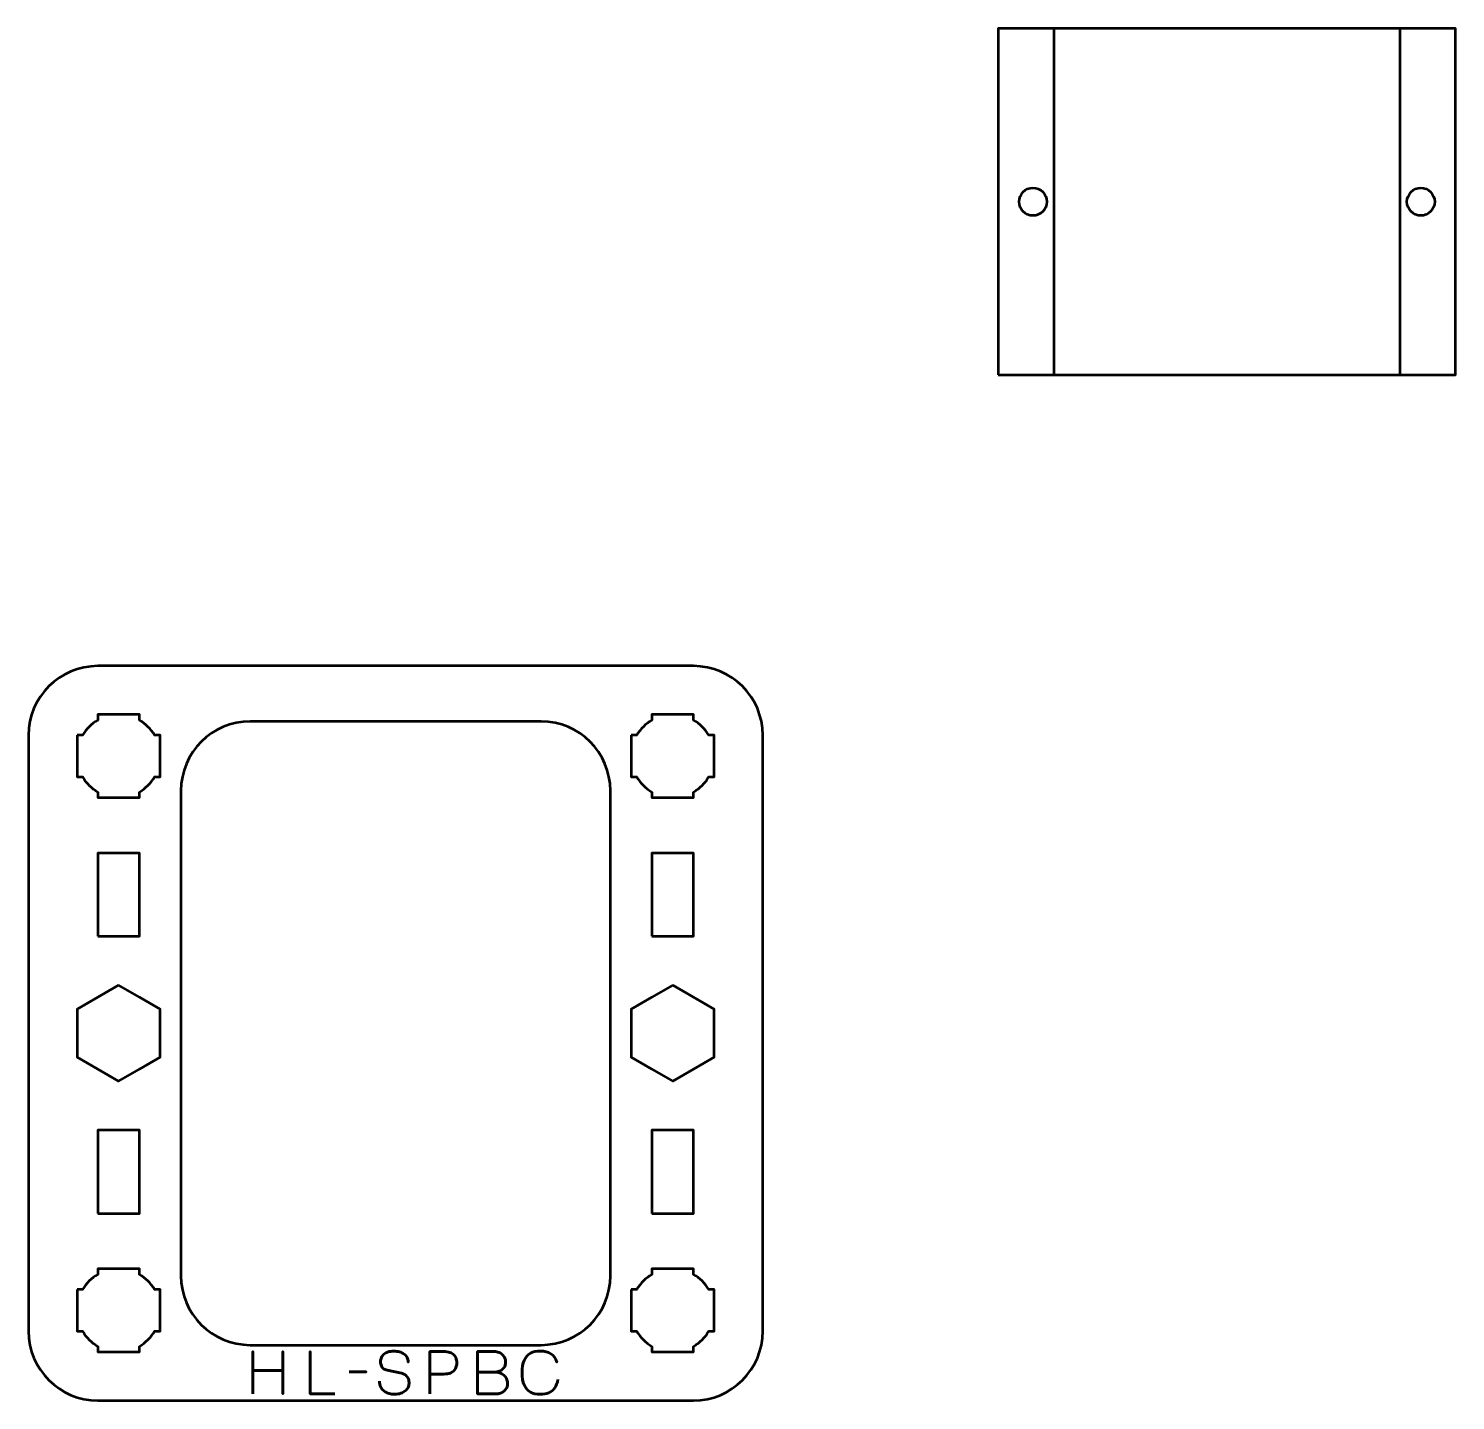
# Model space of a CAD drawing. Header units: centimetres. Extents: x -33.1 to -7.8, y -17.5 to -7.6.
# Drawn here: x -33.15 to -22.85, y -17.5 to -7.6 of the extents above; entities that cross this region are included whole.
import ezdxf

# ---------------------------------------------------------------- set-up
doc = ezdxf.new("R2010")
doc.units = ezdxf.units.CM
doc.header["$MEASUREMENT"] = 0
doc.layers.add('Layer 1', color=7, linetype='Continuous')

msp = doc.modelspace()

# ---------------------------------------------------------------- linework, layer by layer
at = {"layer": 'Layer 1', "color": 4, "lineweight": 53}
for points in [[(-26.15, -10.1), (-22.85, -10.1), (-22.85, -7.6), (-26.15, -7.6), (-26.15, -10.1)], [(-25.75, -10.1), (-23.25, -10.1), (-23.25, -7.6), (-25.75, -7.6), (-25.75, -10.1)]]:
    msp.add_lwpolyline(points, close=True, dxfattribs=at)
at = {"layer": 'Layer 1', "lineweight": 53}
for points in [[(-32.65, -14.15), (-32.35, -14.15), (-32.35, -13.55), (-32.65, -13.55), (-32.65, -14.15)], [(-28.65, -14.15), (-28.35, -14.15), (-28.35, -13.55), (-28.65, -13.55), (-28.65, -14.15)], [(-32.65, -16.15), (-32.35, -16.15), (-32.35, -15.55), (-32.65, -15.55), (-32.65, -16.15)], [(-28.65, -16.15), (-28.35, -16.15), (-28.35, -15.55), (-28.65, -15.55), (-28.65, -16.15)]]:
    msp.add_lwpolyline(points, close=True, dxfattribs=at)
at = {"layer": 'Layer 1', "color": 4, "lineweight": 53}
for centre in [(-25.9, -8.85), (-23.1, -8.85)]:
    msp.add_ellipse(centre, major_axis=(0, 0.1), ratio=1, dxfattribs=at)
at = {"layer": 'Layer 1', "lineweight": 53}
for points, knots in [([(-33.15, -17), (-33.15, -17), (-33.15, -12.7), (-33.15, -12.7), (-33.15, -12.7), (-33.15, -12.42391), (-32.92609, -12.2), (-32.65, -12.2), (-32.65, -12.2), (-32.65, -12.2), (-28.35, -12.2), (-28.35, -12.2), (-28.35, -12.2), (-28.07391, -12.2), (-27.85, -12.42391), (-27.85, -12.7), (-27.85, -12.7), (-27.85, -12.7), (-27.85, -17), (-27.85, -17), (-27.85, -17), (-27.85, -17.27609), (-28.07391, -17.5), (-28.35, -17.5), (-28.35, -17.5), (-28.35, -17.5), (-32.65, -17.5), (-32.65, -17.5), (-32.65, -17.5), (-32.92609, -17.5), (-33.15, -17.27609), (-33.15, -17)], [0, 0, 0, 0, 0.125, 0.125, 0.125, 0.125, 0.25, 0.25, 0.25, 0.25, 0.375, 0.375, 0.375, 0.375, 0.5, 0.5, 0.5, 0.5, 0.625, 0.625, 0.625, 0.625, 0.75, 0.75, 0.75, 0.75, 0.875, 0.875, 0.875, 0.875, 1, 1, 1, 1]), ([(-32.8, -12.7), (-32.8, -12.7), (-32.75985, -12.7), (-32.75985, -12.7), (-32.75985, -12.7), (-32.7335, -12.65447), (-32.69553, -12.6165), (-32.65, -12.59015), (-32.65, -12.59015), (-32.65, -12.59015), (-32.65, -12.55), (-32.65, -12.55), (-32.65, -12.55), (-32.65, -12.55), (-32.5, -12.55), (-32.5, -12.55), (-32.5, -12.55), (-32.5, -12.55), (-32.35, -12.55), (-32.35, -12.55), (-32.35, -12.55), (-32.35, -12.55), (-32.35, -12.59015), (-32.35, -12.59015), (-32.35, -12.59015), (-32.30447, -12.6165), (-32.2665, -12.65447), (-32.24015, -12.7), (-32.24015, -12.7), (-32.24015, -12.7), (-32.2, -12.7), (-32.2, -12.7), (-32.2, -12.7), (-32.2, -12.7), (-32.2, -12.85), (-32.2, -12.85), (-32.2, -12.85), (-32.2, -12.85), (-32.2, -13), (-32.2, -13), (-32.2, -13), (-32.2, -13), (-32.24015, -13), (-32.24015, -13), (-32.24015, -13), (-32.2665, -13.04553), (-32.30447, -13.0835), (-32.35, -13.10985), (-32.35, -13.10985), (-32.35, -13.10985), (-32.35, -13.15), (-32.35, -13.15), (-32.35, -13.15), (-32.35, -13.15), (-32.5, -13.15), (-32.5, -13.15), (-32.5, -13.15), (-32.5, -13.15), (-32.65, -13.15), (-32.65, -13.15), (-32.65, -13.15), (-32.65, -13.15), (-32.65, -13.10985), (-32.65, -13.10985), (-32.65, -13.10985), (-32.69553, -13.0835), (-32.7335, -13.04553), (-32.75985, -13), (-32.75985, -13), (-32.75985, -13), (-32.8, -13), (-32.8, -13), (-32.8, -13), (-32.8, -13), (-32.8, -12.85), (-32.8, -12.85), (-32.8, -12.85), (-32.8, -12.85), (-32.8, -12.7), (-32.8, -12.7)], [0, 0, 0, 0, 0.05, 0.05, 0.05, 0.05, 0.1, 0.1, 0.1, 0.1, 0.15, 0.15, 0.15, 0.15, 0.2, 0.2, 0.2, 0.2, 0.25, 0.25, 0.25, 0.25, 0.3, 0.3, 0.3, 0.3, 0.35, 0.35, 0.35, 0.35, 0.4, 0.4, 0.4, 0.4, 0.45, 0.45, 0.45, 0.45, 0.5, 0.5, 0.5, 0.5, 0.55, 0.55, 0.55, 0.55, 0.6, 0.6, 0.6, 0.6, 0.65, 0.65, 0.65, 0.65, 0.7, 0.7, 0.7, 0.7, 0.75, 0.75, 0.75, 0.75, 0.8, 0.8, 0.8, 0.8, 0.85, 0.85, 0.85, 0.85, 0.9, 0.9, 0.9, 0.9, 0.95, 0.95, 0.95, 0.95, 1, 1, 1, 1]), ([(-28.8, -12.7), (-28.8, -12.7), (-28.75985, -12.7), (-28.75985, -12.7), (-28.75985, -12.7), (-28.7335, -12.65447), (-28.69553, -12.6165), (-28.65, -12.59015), (-28.65, -12.59015), (-28.65, -12.59015), (-28.65, -12.55), (-28.65, -12.55), (-28.65, -12.55), (-28.65, -12.55), (-28.5, -12.55), (-28.5, -12.55), (-28.5, -12.55), (-28.5, -12.55), (-28.35, -12.55), (-28.35, -12.55), (-28.35, -12.55), (-28.35, -12.55), (-28.35, -12.59015), (-28.35, -12.59015), (-28.35, -12.59015), (-28.30447, -12.6165), (-28.2665, -12.65447), (-28.24015, -12.7), (-28.24015, -12.7), (-28.24015, -12.7), (-28.2, -12.7), (-28.2, -12.7), (-28.2, -12.7), (-28.2, -12.7), (-28.2, -12.85), (-28.2, -12.85), (-28.2, -12.85), (-28.2, -12.85), (-28.2, -13), (-28.2, -13), (-28.2, -13), (-28.2, -13), (-28.24015, -13), (-28.24015, -13), (-28.24015, -13), (-28.2665, -13.04553), (-28.30447, -13.0835), (-28.35, -13.10985), (-28.35, -13.10985), (-28.35, -13.10985), (-28.35, -13.15), (-28.35, -13.15), (-28.35, -13.15), (-28.35, -13.15), (-28.5, -13.15), (-28.5, -13.15), (-28.5, -13.15), (-28.5, -13.15), (-28.65, -13.15), (-28.65, -13.15), (-28.65, -13.15), (-28.65, -13.15), (-28.65, -13.10985), (-28.65, -13.10985), (-28.65, -13.10985), (-28.69553, -13.0835), (-28.7335, -13.04553), (-28.75985, -13), (-28.75985, -13), (-28.75985, -13), (-28.8, -13), (-28.8, -13), (-28.8, -13), (-28.8, -13), (-28.8, -12.85), (-28.8, -12.85), (-28.8, -12.85), (-28.8, -12.85), (-28.8, -12.7), (-28.8, -12.7)], [0, 0, 0, 0, 0.05, 0.05, 0.05, 0.05, 0.1, 0.1, 0.1, 0.1, 0.15, 0.15, 0.15, 0.15, 0.2, 0.2, 0.2, 0.2, 0.25, 0.25, 0.25, 0.25, 0.3, 0.3, 0.3, 0.3, 0.35, 0.35, 0.35, 0.35, 0.4, 0.4, 0.4, 0.4, 0.45, 0.45, 0.45, 0.45, 0.5, 0.5, 0.5, 0.5, 0.55, 0.55, 0.55, 0.55, 0.6, 0.6, 0.6, 0.6, 0.65, 0.65, 0.65, 0.65, 0.7, 0.7, 0.7, 0.7, 0.75, 0.75, 0.75, 0.75, 0.8, 0.8, 0.8, 0.8, 0.85, 0.85, 0.85, 0.85, 0.9, 0.9, 0.9, 0.9, 0.95, 0.95, 0.95, 0.95, 1, 1, 1, 1]), ([(-32.05, -16.6), (-32.05, -16.6), (-32.05, -13.1), (-32.05, -13.1), (-32.05, -13.1), (-32.05, -12.82391), (-31.82609, -12.6), (-31.55, -12.6), (-31.55, -12.6), (-31.55, -12.6), (-29.45, -12.6), (-29.45, -12.6), (-29.45, -12.6), (-29.17391, -12.6), (-28.95, -12.82391), (-28.95, -13.1), (-28.95, -13.1), (-28.95, -13.1), (-28.95, -16.6), (-28.95, -16.6), (-28.95, -16.6), (-28.95, -16.87609), (-29.17391, -17.1), (-29.45, -17.1), (-29.45, -17.1), (-29.45, -17.1), (-31.55, -17.1), (-31.55, -17.1), (-31.55, -17.1), (-31.82609, -17.1), (-32.05, -16.87609), (-32.05, -16.6)], [0, 0, 0, 0, 0.125, 0.125, 0.125, 0.125, 0.25, 0.25, 0.25, 0.25, 0.375, 0.375, 0.375, 0.375, 0.5, 0.5, 0.5, 0.5, 0.625, 0.625, 0.625, 0.625, 0.75, 0.75, 0.75, 0.75, 0.875, 0.875, 0.875, 0.875, 1, 1, 1, 1]), ([(-32.5, -14.50359), (-32.5, -14.50359), (-32.35, -14.59019), (-32.35, -14.59019), (-32.35, -14.59019), (-32.35, -14.59019), (-32.2, -14.67679), (-32.2, -14.67679), (-32.2, -14.67679), (-32.2, -14.67679), (-32.2, -14.85), (-32.2, -14.85), (-32.2, -14.85), (-32.2, -14.85), (-32.2, -15.02321), (-32.2, -15.02321), (-32.2, -15.02321), (-32.2, -15.02321), (-32.35, -15.10981), (-32.35, -15.10981), (-32.35, -15.10981), (-32.35, -15.10981), (-32.5, -15.19641), (-32.5, -15.19641), (-32.5, -15.19641), (-32.5, -15.19641), (-32.65, -15.10981), (-32.65, -15.10981), (-32.65, -15.10981), (-32.65, -15.10981), (-32.8, -15.02321), (-32.8, -15.02321), (-32.8, -15.02321), (-32.8, -15.02321), (-32.8, -14.85), (-32.8, -14.85), (-32.8, -14.85), (-32.8, -14.85), (-32.8, -14.67679), (-32.8, -14.67679), (-32.8, -14.67679), (-32.8, -14.67679), (-32.65, -14.59019), (-32.65, -14.59019), (-32.65, -14.59019), (-32.65, -14.59019), (-32.5, -14.50359), (-32.5, -14.50359)], [0, 0, 0, 0, 0.08333333, 0.08333333, 0.08333333, 0.08333333, 0.16666667, 0.16666667, 0.16666667, 0.16666667, 0.25, 0.25, 0.25, 0.25, 0.33333333, 0.33333333, 0.33333333, 0.33333333, 0.41666667, 0.41666667, 0.41666667, 0.41666667, 0.5, 0.5, 0.5, 0.5, 0.58333333, 0.58333333, 0.58333333, 0.58333333, 0.66666667, 0.66666667, 0.66666667, 0.66666667, 0.75, 0.75, 0.75, 0.75, 0.83333333, 0.83333333, 0.83333333, 0.83333333, 0.91666667, 0.91666667, 0.91666667, 0.91666667, 1, 1, 1, 1]), ([(-28.5, -14.50359), (-28.5, -14.50359), (-28.35, -14.59019), (-28.35, -14.59019), (-28.35, -14.59019), (-28.35, -14.59019), (-28.2, -14.67679), (-28.2, -14.67679), (-28.2, -14.67679), (-28.2, -14.67679), (-28.2, -14.85), (-28.2, -14.85), (-28.2, -14.85), (-28.2, -14.85), (-28.2, -15.02321), (-28.2, -15.02321), (-28.2, -15.02321), (-28.2, -15.02321), (-28.35, -15.10981), (-28.35, -15.10981), (-28.35, -15.10981), (-28.35, -15.10981), (-28.5, -15.19641), (-28.5, -15.19641), (-28.5, -15.19641), (-28.5, -15.19641), (-28.65, -15.10981), (-28.65, -15.10981), (-28.65, -15.10981), (-28.65, -15.10981), (-28.8, -15.02321), (-28.8, -15.02321), (-28.8, -15.02321), (-28.8, -15.02321), (-28.8, -14.85), (-28.8, -14.85), (-28.8, -14.85), (-28.8, -14.85), (-28.8, -14.67679), (-28.8, -14.67679), (-28.8, -14.67679), (-28.8, -14.67679), (-28.65, -14.59019), (-28.65, -14.59019), (-28.65, -14.59019), (-28.65, -14.59019), (-28.5, -14.50359), (-28.5, -14.50359)], [0, 0, 0, 0, 0.08333333, 0.08333333, 0.08333333, 0.08333333, 0.16666667, 0.16666667, 0.16666667, 0.16666667, 0.25, 0.25, 0.25, 0.25, 0.33333333, 0.33333333, 0.33333333, 0.33333333, 0.41666667, 0.41666667, 0.41666667, 0.41666667, 0.5, 0.5, 0.5, 0.5, 0.58333333, 0.58333333, 0.58333333, 0.58333333, 0.66666667, 0.66666667, 0.66666667, 0.66666667, 0.75, 0.75, 0.75, 0.75, 0.83333333, 0.83333333, 0.83333333, 0.83333333, 0.91666667, 0.91666667, 0.91666667, 0.91666667, 1, 1, 1, 1]), ([(-32.8, -16.7), (-32.8, -16.7), (-32.75985, -16.7), (-32.75985, -16.7), (-32.75985, -16.7), (-32.7335, -16.65447), (-32.69553, -16.6165), (-32.65, -16.59015), (-32.65, -16.59015), (-32.65, -16.59015), (-32.65, -16.55), (-32.65, -16.55), (-32.65, -16.55), (-32.65, -16.55), (-32.5, -16.55), (-32.5, -16.55), (-32.5, -16.55), (-32.5, -16.55), (-32.35, -16.55), (-32.35, -16.55), (-32.35, -16.55), (-32.35, -16.55), (-32.35, -16.59015), (-32.35, -16.59015), (-32.35, -16.59015), (-32.30447, -16.6165), (-32.2665, -16.65447), (-32.24015, -16.7), (-32.24015, -16.7), (-32.24015, -16.7), (-32.2, -16.7), (-32.2, -16.7), (-32.2, -16.7), (-32.2, -16.7), (-32.2, -16.85), (-32.2, -16.85), (-32.2, -16.85), (-32.2, -16.85), (-32.2, -17), (-32.2, -17), (-32.2, -17), (-32.2, -17), (-32.24015, -17), (-32.24015, -17), (-32.24015, -17), (-32.2665, -17.04553), (-32.30447, -17.0835), (-32.35, -17.10985), (-32.35, -17.10985), (-32.35, -17.10985), (-32.35, -17.15), (-32.35, -17.15), (-32.35, -17.15), (-32.35, -17.15), (-32.5, -17.15), (-32.5, -17.15), (-32.5, -17.15), (-32.5, -17.15), (-32.65, -17.15), (-32.65, -17.15), (-32.65, -17.15), (-32.65, -17.15), (-32.65, -17.10985), (-32.65, -17.10985), (-32.65, -17.10985), (-32.69553, -17.0835), (-32.7335, -17.04553), (-32.75985, -17), (-32.75985, -17), (-32.75985, -17), (-32.8, -17), (-32.8, -17), (-32.8, -17), (-32.8, -17), (-32.8, -16.85), (-32.8, -16.85), (-32.8, -16.85), (-32.8, -16.85), (-32.8, -16.7), (-32.8, -16.7)], [0, 0, 0, 0, 0.05, 0.05, 0.05, 0.05, 0.1, 0.1, 0.1, 0.1, 0.15, 0.15, 0.15, 0.15, 0.2, 0.2, 0.2, 0.2, 0.25, 0.25, 0.25, 0.25, 0.3, 0.3, 0.3, 0.3, 0.35, 0.35, 0.35, 0.35, 0.4, 0.4, 0.4, 0.4, 0.45, 0.45, 0.45, 0.45, 0.5, 0.5, 0.5, 0.5, 0.55, 0.55, 0.55, 0.55, 0.6, 0.6, 0.6, 0.6, 0.65, 0.65, 0.65, 0.65, 0.7, 0.7, 0.7, 0.7, 0.75, 0.75, 0.75, 0.75, 0.8, 0.8, 0.8, 0.8, 0.85, 0.85, 0.85, 0.85, 0.9, 0.9, 0.9, 0.9, 0.95, 0.95, 0.95, 0.95, 1, 1, 1, 1]), ([(-28.8, -16.7), (-28.8, -16.7), (-28.75985, -16.7), (-28.75985, -16.7), (-28.75985, -16.7), (-28.7335, -16.65447), (-28.69553, -16.6165), (-28.65, -16.59015), (-28.65, -16.59015), (-28.65, -16.59015), (-28.65, -16.55), (-28.65, -16.55), (-28.65, -16.55), (-28.65, -16.55), (-28.5, -16.55), (-28.5, -16.55), (-28.5, -16.55), (-28.5, -16.55), (-28.35, -16.55), (-28.35, -16.55), (-28.35, -16.55), (-28.35, -16.55), (-28.35, -16.59015), (-28.35, -16.59015), (-28.35, -16.59015), (-28.30447, -16.6165), (-28.2665, -16.65447), (-28.24015, -16.7), (-28.24015, -16.7), (-28.24015, -16.7), (-28.2, -16.7), (-28.2, -16.7), (-28.2, -16.7), (-28.2, -16.7), (-28.2, -16.85), (-28.2, -16.85), (-28.2, -16.85), (-28.2, -16.85), (-28.2, -17), (-28.2, -17), (-28.2, -17), (-28.2, -17), (-28.24015, -17), (-28.24015, -17), (-28.24015, -17), (-28.2665, -17.04553), (-28.30447, -17.0835), (-28.35, -17.10985), (-28.35, -17.10985), (-28.35, -17.10985), (-28.35, -17.15), (-28.35, -17.15), (-28.35, -17.15), (-28.35, -17.15), (-28.5, -17.15), (-28.5, -17.15), (-28.5, -17.15), (-28.5, -17.15), (-28.65, -17.15), (-28.65, -17.15), (-28.65, -17.15), (-28.65, -17.15), (-28.65, -17.10985), (-28.65, -17.10985), (-28.65, -17.10985), (-28.69553, -17.0835), (-28.7335, -17.04553), (-28.75985, -17), (-28.75985, -17), (-28.75985, -17), (-28.8, -17), (-28.8, -17), (-28.8, -17), (-28.8, -17), (-28.8, -16.85), (-28.8, -16.85), (-28.8, -16.85), (-28.8, -16.85), (-28.8, -16.7), (-28.8, -16.7)], [0, 0, 0, 0, 0.05, 0.05, 0.05, 0.05, 0.1, 0.1, 0.1, 0.1, 0.15, 0.15, 0.15, 0.15, 0.2, 0.2, 0.2, 0.2, 0.25, 0.25, 0.25, 0.25, 0.3, 0.3, 0.3, 0.3, 0.35, 0.35, 0.35, 0.35, 0.4, 0.4, 0.4, 0.4, 0.45, 0.45, 0.45, 0.45, 0.5, 0.5, 0.5, 0.5, 0.55, 0.55, 0.55, 0.55, 0.6, 0.6, 0.6, 0.6, 0.65, 0.65, 0.65, 0.65, 0.7, 0.7, 0.7, 0.7, 0.75, 0.75, 0.75, 0.75, 0.8, 0.8, 0.8, 0.8, 0.85, 0.85, 0.85, 0.85, 0.9, 0.9, 0.9, 0.9, 0.95, 0.95, 0.95, 0.95, 1, 1, 1, 1])]:
    msp.add_open_spline(points, degree=3, knots=knots, dxfattribs=at)
at = {"layer": 'Layer 1', "color": 5, "lineweight": 53}
for points, knots in [([(-31.52996, -17.45244), (-31.52996, -17.45244), (-31.52996, -17.28353), (-31.52996, -17.28353), (-31.52996, -17.28353), (-31.52996, -17.28353), (-31.31449, -17.28353), (-31.31449, -17.28353), (-31.31449, -17.28353), (-31.31449, -17.28353), (-31.31449, -17.45244), (-31.31449, -17.45244), (-31.31449, -17.45244), (-31.31449, -17.45244), (-31.31449, -17.14764), (-31.31449, -17.14764), (-31.31449, -17.14764), (-31.31449, -17.14764), (-31.31449, -17.28353), (-31.31449, -17.28353), (-31.31449, -17.28353), (-31.31449, -17.28353), (-31.52996, -17.28353), (-31.52996, -17.28353), (-31.52996, -17.28353), (-31.52996, -17.28353), (-31.52996, -17.14764), (-31.52996, -17.14764), (-31.52996, -17.14764), (-31.52996, -17.14764), (-31.52996, -17.45244), (-31.52996, -17.45244)], [0, 0, 0, 0, 0.125, 0.125, 0.125, 0.125, 0.25, 0.25, 0.25, 0.25, 0.375, 0.375, 0.375, 0.375, 0.5, 0.5, 0.5, 0.5, 0.625, 0.625, 0.625, 0.625, 0.75, 0.75, 0.75, 0.75, 0.875, 0.875, 0.875, 0.875, 1, 1, 1, 1]), ([(-30.93857, -17.45244), (-30.93857, -17.45244), (-31.11679, -17.45244), (-31.11679, -17.45244), (-31.11679, -17.45244), (-31.11679, -17.45244), (-31.11679, -17.14722), (-31.11679, -17.14722), (-31.11679, -17.14722), (-31.11679, -17.14722), (-31.11679, -17.45244), (-31.11679, -17.45244), (-31.11679, -17.45244), (-31.11679, -17.45244), (-30.93857, -17.45244), (-30.93857, -17.45244)], [0, 0, 0, 0, 0.25, 0.25, 0.25, 0.25, 0.5, 0.5, 0.5, 0.5, 0.75, 0.75, 0.75, 0.75, 1, 1, 1, 1]), ([(-30.61642, -17.36015), (-30.61628, -17.37702), (-30.61332, -17.39148), (-30.60739, -17.40355), (-30.60739, -17.40355), (-30.60153, -17.41554), (-30.59335, -17.42535), (-30.58305, -17.43297), (-30.58305, -17.43297), (-30.57268, -17.44052), (-30.56075, -17.44609), (-30.54728, -17.44969), (-30.54728, -17.44969), (-30.53387, -17.45322), (-30.51948, -17.45498), (-30.50424, -17.45498), (-30.50424, -17.45498), (-30.48886, -17.45491), (-30.47503, -17.45265), (-30.46268, -17.44835), (-30.46268, -17.44835), (-30.4504, -17.44404), (-30.43989, -17.43826), (-30.43107, -17.43099), (-30.43107, -17.43099), (-30.42232, -17.42372), (-30.41555, -17.41561), (-30.41075, -17.40658), (-30.41075, -17.40658), (-30.40595, -17.39755), (-30.40341, -17.38831), (-30.40306, -17.37878), (-30.40306, -17.37878), (-30.40264, -17.36629), (-30.40447, -17.35486), (-30.40849, -17.34456), (-30.40849, -17.34456), (-30.41252, -17.33426), (-30.41873, -17.32565), (-30.42712, -17.3186), (-30.42712, -17.3186), (-30.43545, -17.31154), (-30.44596, -17.3066), (-30.45852, -17.30385), (-30.45852, -17.30385), (-30.45852, -17.30385), (-30.56223, -17.28141), (-30.56223, -17.28141), (-30.56223, -17.28141), (-30.57197, -17.27937), (-30.58037, -17.27591), (-30.58728, -17.27111), (-30.58728, -17.27111), (-30.5942, -17.26625), (-30.59956, -17.25954), (-30.60323, -17.25093), (-30.60323, -17.25093), (-30.6069, -17.2424), (-30.6088, -17.23153), (-30.6088, -17.21834), (-30.6088, -17.21834), (-30.6088, -17.20832), (-30.60675, -17.19887), (-30.60259, -17.18998), (-30.60259, -17.18998), (-30.5985, -17.18109), (-30.59243, -17.17325), (-30.58446, -17.16634), (-30.58446, -17.16634), (-30.57649, -17.1595), (-30.56661, -17.15413), (-30.5549, -17.15025), (-30.5549, -17.15025), (-30.54311, -17.1463), (-30.52964, -17.14433), (-30.5144, -17.14426), (-30.5144, -17.14426), (-30.49909, -17.14426), (-30.48505, -17.14602), (-30.47221, -17.14955), (-30.47221, -17.14955), (-30.45944, -17.15308), (-30.44836, -17.15816), (-30.43905, -17.16493), (-30.43905, -17.16493), (-30.42973, -17.1717), (-30.42254, -17.18003), (-30.4176, -17.18976), (-30.4176, -17.18976), (-30.41266, -17.19957), (-30.41033, -17.21079), (-30.41068, -17.22342), (-30.41068, -17.22342), (-30.41033, -17.21079), (-30.41266, -17.19957), (-30.4176, -17.18976), (-30.4176, -17.18976), (-30.42254, -17.18003), (-30.42973, -17.1717), (-30.43905, -17.16493), (-30.43905, -17.16493), (-30.44836, -17.15816), (-30.45944, -17.15308), (-30.47221, -17.14955), (-30.47221, -17.14955), (-30.48505, -17.14602), (-30.49909, -17.14426), (-30.5144, -17.14426), (-30.5144, -17.14426), (-30.52964, -17.14433), (-30.54311, -17.1463), (-30.5549, -17.15025), (-30.5549, -17.15025), (-30.56661, -17.15413), (-30.57649, -17.1595), (-30.58446, -17.16634), (-30.58446, -17.16634), (-30.59243, -17.17325), (-30.5985, -17.18109), (-30.60259, -17.18998), (-30.60259, -17.18998), (-30.60675, -17.19887), (-30.6088, -17.20832), (-30.6088, -17.21834), (-30.6088, -17.21834), (-30.6088, -17.23153), (-30.60697, -17.2424), (-30.60344, -17.25086), (-30.60344, -17.25086), (-30.59984, -17.2594), (-30.59455, -17.26603), (-30.58763, -17.2709), (-30.58763, -17.2709), (-30.58072, -17.2757), (-30.57225, -17.27923), (-30.56223, -17.28141), (-30.56223, -17.28141), (-30.56223, -17.28141), (-30.45852, -17.30385), (-30.45852, -17.30385), (-30.45852, -17.30385), (-30.44568, -17.3066), (-30.43509, -17.31154), (-30.42677, -17.3186), (-30.42677, -17.3186), (-30.41837, -17.32565), (-30.41223, -17.33426), (-30.40828, -17.34456), (-30.40828, -17.34456), (-30.4044, -17.35486), (-30.40264, -17.36629), (-30.40306, -17.37878), (-30.40306, -17.37878), (-30.40341, -17.38831), (-30.40595, -17.39755), (-30.41075, -17.40658), (-30.41075, -17.40658), (-30.41555, -17.41561), (-30.42232, -17.42372), (-30.43107, -17.43099), (-30.43107, -17.43099), (-30.43989, -17.43826), (-30.4504, -17.44404), (-30.46268, -17.44835), (-30.46268, -17.44835), (-30.47503, -17.45265), (-30.48886, -17.45491), (-30.50424, -17.45498), (-30.50424, -17.45498), (-30.51948, -17.45498), (-30.53387, -17.45322), (-30.54728, -17.44969), (-30.54728, -17.44969), (-30.56075, -17.44609), (-30.57268, -17.44052), (-30.58305, -17.43297), (-30.58305, -17.43297), (-30.59335, -17.42535), (-30.60153, -17.41554), (-30.60739, -17.40355), (-30.60739, -17.40355), (-30.61332, -17.39148), (-30.61628, -17.37702), (-30.61642, -17.36015)], [0, 0, 0, 0, 0.02173913, 0.02173913, 0.02173913, 0.02173913, 0.04347826, 0.04347826, 0.04347826, 0.04347826, 0.06521739, 0.06521739, 0.06521739, 0.06521739, 0.08695652, 0.08695652, 0.08695652, 0.08695652, 0.10869565, 0.10869565, 0.10869565, 0.10869565, 0.13043478, 0.13043478, 0.13043478, 0.13043478, 0.15217391, 0.15217391, 0.15217391, 0.15217391, 0.17391304, 0.17391304, 0.17391304, 0.17391304, 0.19565217, 0.19565217, 0.19565217, 0.19565217, 0.2173913, 0.2173913, 0.2173913, 0.2173913, 0.23913043, 0.23913043, 0.23913043, 0.23913043, 0.26086957, 0.26086957, 0.26086957, 0.26086957, 0.2826087, 0.2826087, 0.2826087, 0.2826087, 0.30434783, 0.30434783, 0.30434783, 0.30434783, 0.32608696, 0.32608696, 0.32608696, 0.32608696, 0.34782609, 0.34782609, 0.34782609, 0.34782609, 0.36956522, 0.36956522, 0.36956522, 0.36956522, 0.39130435, 0.39130435, 0.39130435, 0.39130435, 0.41304348, 0.41304348, 0.41304348, 0.41304348, 0.43478261, 0.43478261, 0.43478261, 0.43478261, 0.45652174, 0.45652174, 0.45652174, 0.45652174, 0.47826087, 0.47826087, 0.47826087, 0.47826087, 0.5, 0.5, 0.5, 0.5, 0.52173913, 0.52173913, 0.52173913, 0.52173913, 0.54347826, 0.54347826, 0.54347826, 0.54347826, 0.56521739, 0.56521739, 0.56521739, 0.56521739, 0.58695652, 0.58695652, 0.58695652, 0.58695652, 0.60869565, 0.60869565, 0.60869565, 0.60869565, 0.63043478, 0.63043478, 0.63043478, 0.63043478, 0.65217391, 0.65217391, 0.65217391, 0.65217391, 0.67391304, 0.67391304, 0.67391304, 0.67391304, 0.69565217, 0.69565217, 0.69565217, 0.69565217, 0.7173913, 0.7173913, 0.7173913, 0.7173913, 0.73913043, 0.73913043, 0.73913043, 0.73913043, 0.76086957, 0.76086957, 0.76086957, 0.76086957, 0.7826087, 0.7826087, 0.7826087, 0.7826087, 0.80434783, 0.80434783, 0.80434783, 0.80434783, 0.82608696, 0.82608696, 0.82608696, 0.82608696, 0.84782609, 0.84782609, 0.84782609, 0.84782609, 0.86956522, 0.86956522, 0.86956522, 0.86956522, 0.89130435, 0.89130435, 0.89130435, 0.89130435, 0.91304348, 0.91304348, 0.91304348, 0.91304348, 0.93478261, 0.93478261, 0.93478261, 0.93478261, 0.95652174, 0.95652174, 0.95652174, 0.95652174, 0.97826087, 0.97826087, 0.97826087, 0.97826087, 1, 1, 1, 1]), ([(-30.25447, -17.45244), (-30.25447, -17.45244), (-30.25447, -17.14722), (-30.25447, -17.14722), (-30.25447, -17.14722), (-30.25447, -17.14722), (-30.1571, -17.14722), (-30.1571, -17.14722), (-30.1571, -17.14722), (-30.13763, -17.14729), (-30.12162, -17.14948), (-30.10899, -17.15371), (-30.10899, -17.15371), (-30.09643, -17.15787), (-30.08655, -17.16366), (-30.07942, -17.171), (-30.07942, -17.171), (-30.0723, -17.17826), (-30.06722, -17.18659), (-30.06411, -17.19597), (-30.06411, -17.19597), (-30.06108, -17.20536), (-30.05932, -17.21516), (-30.05889, -17.22554), (-30.05889, -17.22554), (-30.0584, -17.23591), (-30.0596, -17.24607), (-30.06242, -17.25594), (-30.06242, -17.25594), (-30.06531, -17.26582), (-30.07018, -17.27478), (-30.07717, -17.28283), (-30.07717, -17.28283), (-30.08408, -17.29087), (-30.09346, -17.29729), (-30.10525, -17.30202), (-30.10525, -17.30202), (-30.11703, -17.30681), (-30.13163, -17.30921), (-30.14906, -17.30935), (-30.14906, -17.30935), (-30.14906, -17.30935), (-30.25447, -17.30935), (-30.25447, -17.30935), (-30.25447, -17.30935), (-30.25447, -17.30935), (-30.14906, -17.30935), (-30.14906, -17.30935), (-30.14906, -17.30935), (-30.13199, -17.30921), (-30.11752, -17.30681), (-30.10581, -17.30202), (-30.10581, -17.30202), (-30.09403, -17.29729), (-30.08464, -17.29087), (-30.07759, -17.28283), (-30.07759, -17.28283), (-30.0706, -17.27478), (-30.06559, -17.26582), (-30.06263, -17.25594), (-30.06263, -17.25594), (-30.05967, -17.24607), (-30.0584, -17.23591), (-30.05889, -17.22554), (-30.05889, -17.22554), (-30.05932, -17.21516), (-30.06108, -17.20536), (-30.06425, -17.19597), (-30.06425, -17.19597), (-30.06736, -17.18659), (-30.07258, -17.17826), (-30.07971, -17.171), (-30.07971, -17.171), (-30.0869, -17.16366), (-30.09678, -17.15787), (-30.10934, -17.15371), (-30.10934, -17.15371), (-30.12197, -17.14948), (-30.13784, -17.14729), (-30.1571, -17.14722), (-30.1571, -17.14722), (-30.1571, -17.14722), (-30.25447, -17.14722), (-30.25447, -17.14722), (-30.25447, -17.14722), (-30.25447, -17.14722), (-30.25447, -17.45244), (-30.25447, -17.45244)], [0, 0, 0, 0, 0.04545455, 0.04545455, 0.04545455, 0.04545455, 0.09090909, 0.09090909, 0.09090909, 0.09090909, 0.13636364, 0.13636364, 0.13636364, 0.13636364, 0.18181818, 0.18181818, 0.18181818, 0.18181818, 0.22727273, 0.22727273, 0.22727273, 0.22727273, 0.27272727, 0.27272727, 0.27272727, 0.27272727, 0.31818182, 0.31818182, 0.31818182, 0.31818182, 0.36363636, 0.36363636, 0.36363636, 0.36363636, 0.40909091, 0.40909091, 0.40909091, 0.40909091, 0.45454545, 0.45454545, 0.45454545, 0.45454545, 0.5, 0.5, 0.5, 0.5, 0.54545455, 0.54545455, 0.54545455, 0.54545455, 0.59090909, 0.59090909, 0.59090909, 0.59090909, 0.63636364, 0.63636364, 0.63636364, 0.63636364, 0.68181818, 0.68181818, 0.68181818, 0.68181818, 0.72727273, 0.72727273, 0.72727273, 0.72727273, 0.77272727, 0.77272727, 0.77272727, 0.77272727, 0.81818182, 0.81818182, 0.81818182, 0.81818182, 0.86363636, 0.86363636, 0.86363636, 0.86363636, 0.90909091, 0.90909091, 0.90909091, 0.90909091, 0.95454545, 0.95454545, 0.95454545, 0.95454545, 1, 1, 1, 1]), ([(-29.90819, -17.29538), (-29.90819, -17.29538), (-29.79093, -17.29538), (-29.79093, -17.29538), (-29.79093, -17.29538), (-29.77569, -17.29531), (-29.76271, -17.2932), (-29.75177, -17.28903), (-29.75177, -17.28903), (-29.7409, -17.28494), (-29.73209, -17.27937), (-29.72524, -17.27238), (-29.72524, -17.27238), (-29.7184, -17.2654), (-29.71346, -17.2575), (-29.71035, -17.24875), (-29.71035, -17.24875), (-29.70732, -17.24007), (-29.70591, -17.23104), (-29.70626, -17.22173), (-29.70626, -17.22173), (-29.70669, -17.21241), (-29.70866, -17.20338), (-29.71219, -17.19456), (-29.71219, -17.19456), (-29.71565, -17.18574), (-29.72087, -17.17777), (-29.72771, -17.17064), (-29.72771, -17.17064), (-29.73455, -17.16352), (-29.74309, -17.15787), (-29.75346, -17.15371), (-29.75346, -17.15371), (-29.76384, -17.14948), (-29.77604, -17.14729), (-29.79008, -17.14722), (-29.79008, -17.14722), (-29.79008, -17.14722), (-29.90819, -17.14722), (-29.90819, -17.14722), (-29.90819, -17.14722), (-29.90819, -17.14722), (-29.90819, -17.45244), (-29.90819, -17.45244), (-29.90819, -17.45244), (-29.90819, -17.45244), (-29.77823, -17.45244), (-29.77823, -17.45244), (-29.77823, -17.45244), (-29.76609, -17.45244), (-29.7548, -17.45068), (-29.74436, -17.44722), (-29.74436, -17.44722), (-29.73392, -17.44369), (-29.72482, -17.43868), (-29.71692, -17.43198), (-29.71692, -17.43198), (-29.70908, -17.42535), (-29.70295, -17.4173), (-29.69857, -17.40778), (-29.69857, -17.40778), (-29.6942, -17.39825), (-29.69194, -17.38746), (-29.69187, -17.37539), (-29.69187, -17.37539), (-29.69215, -17.36326), (-29.69469, -17.35232), (-29.69956, -17.34252), (-29.69956, -17.34252), (-29.70443, -17.33271), (-29.7112, -17.32431), (-29.71995, -17.31726), (-29.71995, -17.31726), (-29.7287, -17.31027), (-29.73914, -17.30484), (-29.75114, -17.3011), (-29.75114, -17.3011), (-29.76313, -17.29736), (-29.77639, -17.29546), (-29.79093, -17.29538), (-29.79093, -17.29538), (-29.77639, -17.29546), (-29.76313, -17.29736), (-29.75114, -17.3011), (-29.75114, -17.3011), (-29.73914, -17.30484), (-29.7287, -17.31027), (-29.71995, -17.31726), (-29.71995, -17.31726), (-29.7112, -17.32431), (-29.70443, -17.33271), (-29.69956, -17.34252), (-29.69956, -17.34252), (-29.69469, -17.35232), (-29.69215, -17.36326), (-29.69187, -17.37539), (-29.69187, -17.37539), (-29.69194, -17.38746), (-29.6942, -17.39825), (-29.69857, -17.40778), (-29.69857, -17.40778), (-29.70295, -17.4173), (-29.70908, -17.42535), (-29.71692, -17.43198), (-29.71692, -17.43198), (-29.72482, -17.43868), (-29.73392, -17.44369), (-29.74436, -17.44722), (-29.74436, -17.44722), (-29.7548, -17.45068), (-29.76609, -17.45244), (-29.77823, -17.45244), (-29.77823, -17.45244), (-29.77823, -17.45244), (-29.90819, -17.45244), (-29.90819, -17.45244), (-29.90819, -17.45244), (-29.90819, -17.45244), (-29.90819, -17.14722), (-29.90819, -17.14722), (-29.90819, -17.14722), (-29.90819, -17.14722), (-29.79008, -17.14722), (-29.79008, -17.14722), (-29.79008, -17.14722), (-29.77604, -17.14729), (-29.76384, -17.14948), (-29.75346, -17.15371), (-29.75346, -17.15371), (-29.74309, -17.15787), (-29.73455, -17.16352), (-29.72771, -17.17064), (-29.72771, -17.17064), (-29.72087, -17.17777), (-29.71565, -17.18574), (-29.71219, -17.19456), (-29.71219, -17.19456), (-29.70866, -17.20338), (-29.70669, -17.21241), (-29.70626, -17.22173), (-29.70626, -17.22173), (-29.70591, -17.23104), (-29.70732, -17.24007), (-29.71035, -17.24875), (-29.71035, -17.24875), (-29.71346, -17.2575), (-29.7184, -17.2654), (-29.72524, -17.27238), (-29.72524, -17.27238), (-29.73209, -17.27937), (-29.7409, -17.28494), (-29.75177, -17.28903), (-29.75177, -17.28903), (-29.76271, -17.2932), (-29.77569, -17.29531), (-29.79093, -17.29538), (-29.79093, -17.29538), (-29.79093, -17.29538), (-29.90819, -17.29538), (-29.90819, -17.29538)], [0, 0, 0, 0, 0.025, 0.025, 0.025, 0.025, 0.05, 0.05, 0.05, 0.05, 0.075, 0.075, 0.075, 0.075, 0.1, 0.1, 0.1, 0.1, 0.125, 0.125, 0.125, 0.125, 0.15, 0.15, 0.15, 0.15, 0.175, 0.175, 0.175, 0.175, 0.2, 0.2, 0.2, 0.2, 0.225, 0.225, 0.225, 0.225, 0.25, 0.25, 0.25, 0.25, 0.275, 0.275, 0.275, 0.275, 0.3, 0.3, 0.3, 0.3, 0.325, 0.325, 0.325, 0.325, 0.35, 0.35, 0.35, 0.35, 0.375, 0.375, 0.375, 0.375, 0.4, 0.4, 0.4, 0.4, 0.425, 0.425, 0.425, 0.425, 0.45, 0.45, 0.45, 0.45, 0.475, 0.475, 0.475, 0.475, 0.5, 0.5, 0.5, 0.5, 0.525, 0.525, 0.525, 0.525, 0.55, 0.55, 0.55, 0.55, 0.575, 0.575, 0.575, 0.575, 0.6, 0.6, 0.6, 0.6, 0.625, 0.625, 0.625, 0.625, 0.65, 0.65, 0.65, 0.65, 0.675, 0.675, 0.675, 0.675, 0.7, 0.7, 0.7, 0.7, 0.725, 0.725, 0.725, 0.725, 0.75, 0.75, 0.75, 0.75, 0.775, 0.775, 0.775, 0.775, 0.8, 0.8, 0.8, 0.8, 0.825, 0.825, 0.825, 0.825, 0.85, 0.85, 0.85, 0.85, 0.875, 0.875, 0.875, 0.875, 0.9, 0.9, 0.9, 0.9, 0.925, 0.925, 0.925, 0.925, 0.95, 0.95, 0.95, 0.95, 0.975, 0.975, 0.975, 0.975, 1, 1, 1, 1]), ([(-29.32865, -17.34999), (-29.33317, -17.37419), (-29.34107, -17.39416), (-29.35215, -17.40982), (-29.35215, -17.40982), (-29.36329, -17.42542), (-29.37755, -17.43699), (-29.3949, -17.44454), (-29.3949, -17.44454), (-29.41219, -17.45209), (-29.43251, -17.4559), (-29.45565, -17.45583), (-29.45565, -17.45583), (-29.4838, -17.4559), (-29.50772, -17.45046), (-29.52734, -17.43939), (-29.52734, -17.43939), (-29.54695, -17.42838), (-29.56191, -17.41138), (-29.57221, -17.38831), (-29.57221, -17.38831), (-29.58251, -17.36523), (-29.58766, -17.33567), (-29.58773, -17.29962), (-29.58773, -17.29962), (-29.58766, -17.26371), (-29.58251, -17.23421), (-29.57221, -17.21114), (-29.57221, -17.21114), (-29.56191, -17.18807), (-29.54695, -17.171), (-29.52734, -17.15992), (-29.52734, -17.15992), (-29.50772, -17.14884), (-29.4838, -17.14334), (-29.45565, -17.14341), (-29.45565, -17.14341), (-29.42552, -17.14334), (-29.40027, -17.14976), (-29.37995, -17.16267), (-29.37995, -17.16267), (-29.3597, -17.17558), (-29.34481, -17.19555), (-29.33543, -17.22257), (-29.33543, -17.22257), (-29.34481, -17.19555), (-29.3597, -17.17558), (-29.37995, -17.16267), (-29.37995, -17.16267), (-29.40027, -17.14976), (-29.42552, -17.14334), (-29.45565, -17.14341), (-29.45565, -17.14341), (-29.4838, -17.14334), (-29.50772, -17.14884), (-29.52734, -17.15992), (-29.52734, -17.15992), (-29.54695, -17.171), (-29.56191, -17.18807), (-29.57221, -17.21114), (-29.57221, -17.21114), (-29.58251, -17.23421), (-29.58766, -17.26371), (-29.58773, -17.29962), (-29.58773, -17.29962), (-29.58766, -17.33567), (-29.58251, -17.36523), (-29.57221, -17.38831), (-29.57221, -17.38831), (-29.56191, -17.41138), (-29.54695, -17.42838), (-29.52734, -17.43939), (-29.52734, -17.43939), (-29.50772, -17.45046), (-29.4838, -17.4559), (-29.45565, -17.45583), (-29.45565, -17.45583), (-29.43251, -17.4559), (-29.41219, -17.45209), (-29.3949, -17.44454), (-29.3949, -17.44454), (-29.37755, -17.43699), (-29.36329, -17.42542), (-29.35215, -17.40982), (-29.35215, -17.40982), (-29.34107, -17.39416), (-29.33317, -17.37419), (-29.32865, -17.34999)], [0, 0, 0, 0, 0.04545455, 0.04545455, 0.04545455, 0.04545455, 0.09090909, 0.09090909, 0.09090909, 0.09090909, 0.13636364, 0.13636364, 0.13636364, 0.13636364, 0.18181818, 0.18181818, 0.18181818, 0.18181818, 0.22727273, 0.22727273, 0.22727273, 0.22727273, 0.27272727, 0.27272727, 0.27272727, 0.27272727, 0.31818182, 0.31818182, 0.31818182, 0.31818182, 0.36363636, 0.36363636, 0.36363636, 0.36363636, 0.40909091, 0.40909091, 0.40909091, 0.40909091, 0.45454545, 0.45454545, 0.45454545, 0.45454545, 0.5, 0.5, 0.5, 0.5, 0.54545455, 0.54545455, 0.54545455, 0.54545455, 0.59090909, 0.59090909, 0.59090909, 0.59090909, 0.63636364, 0.63636364, 0.63636364, 0.63636364, 0.68181818, 0.68181818, 0.68181818, 0.68181818, 0.72727273, 0.72727273, 0.72727273, 0.72727273, 0.77272727, 0.77272727, 0.77272727, 0.77272727, 0.81818182, 0.81818182, 0.81818182, 0.81818182, 0.86363636, 0.86363636, 0.86363636, 0.86363636, 0.90909091, 0.90909091, 0.90909091, 0.90909091, 0.95454545, 0.95454545, 0.95454545, 0.95454545, 1, 1, 1, 1]), ([(-30.83655, -17.29284), (-30.83655, -17.29284), (-30.71336, -17.29284), (-30.71336, -17.29284), (-30.71336, -17.29284), (-30.71336, -17.29284), (-30.83655, -17.29284), (-30.83655, -17.29284)], [0, 0, 0, 0, 0.5, 0.5, 0.5, 0.5, 1, 1, 1, 1])]:
    msp.add_open_spline(points, degree=3, knots=knots, dxfattribs=at)

doc.saveas('drawing.dxf')
